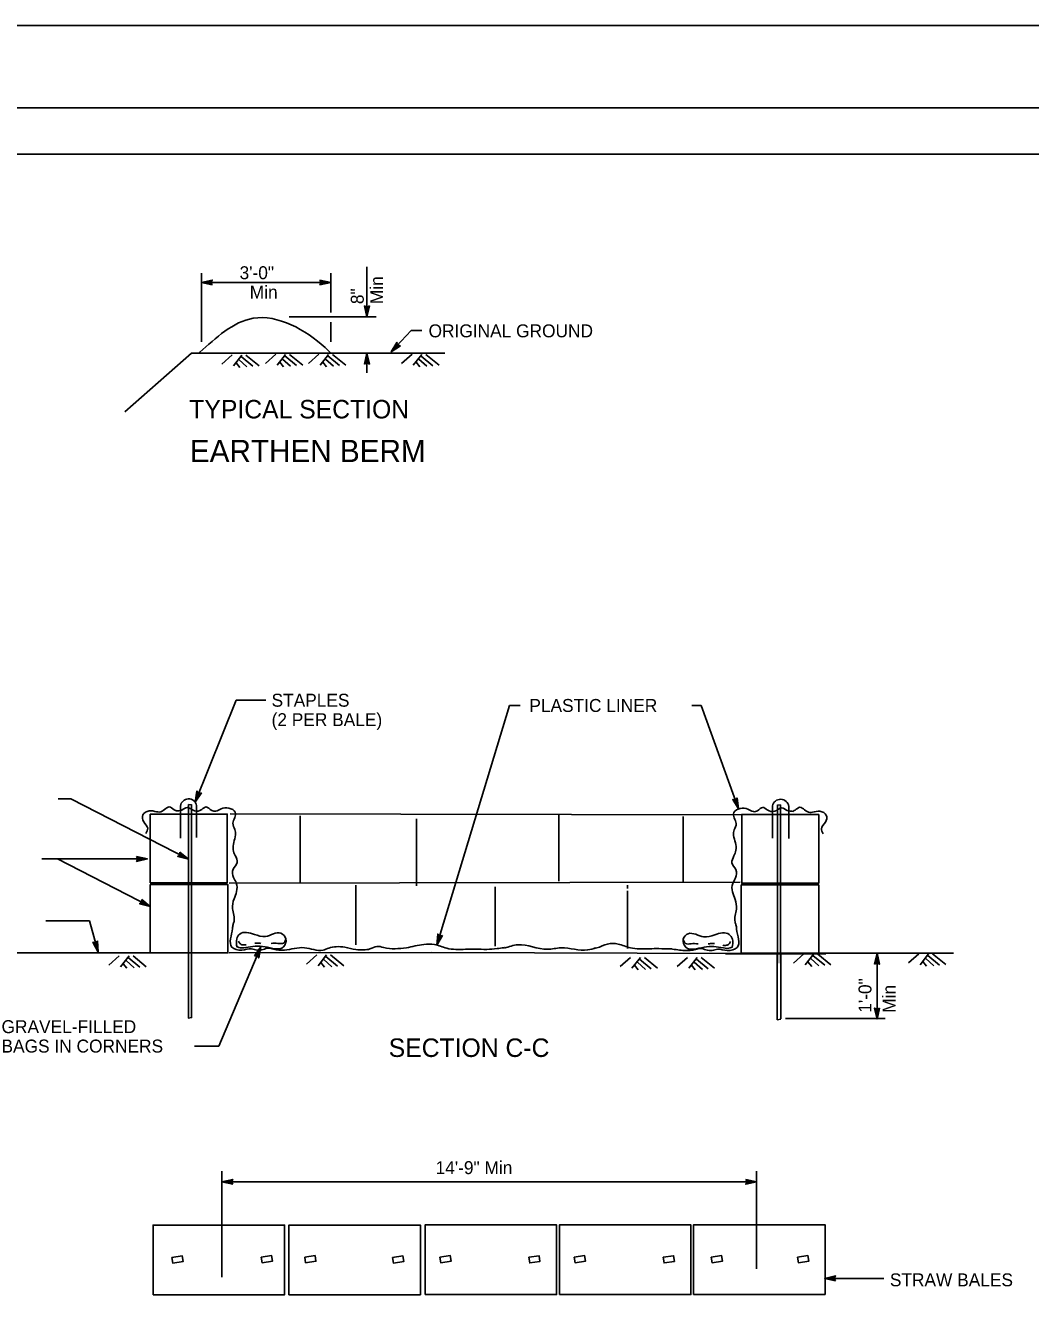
# Model space of a CAD drawing. Extents: x -894 to 866, y -476 to 714.
# Drawn here: x -129 to 414, y 27 to 714 of the extents above; entities that cross this region are included whole.
import ezdxf

# ---------------------------------------------------------------- set-up
doc = ezdxf.new("R2010")
doc.units = 0
for name, color, linetype in [('10 Sheet Format', 7, 'Continuous'), ('56 Stage 3 Anno', 7, 'Continuous'), ('57 Undefined', 7, 'Continuous'), ('59 Sndwall Anno', 7, 'Continuous'), ('60 Nongeo Data', 7, 'Continuous')]:
    doc.layers.add(name, color=color, linetype=linetype)

msp = doc.modelspace()

# ---------------------------------------------------------------- linework, layer by layer
at = {"layer": '10 Sheet Format'}
for p, q in [((-863.46, 668.96), (836.55, 668.96)), ((-813.45, 643.96), (811.55, 643.96))]:
    msp.add_line(p, q, dxfattribs=at)
for points in [[(-894.04, 713.56), (865.96, 713.56), (865.96, -476.44), (-894.04, -476.44)], [(-863.46, -431.04), (836.55, -431.04), (836.55, 668.96), (-863.46, 668.96)]]:
    msp.add_lwpolyline(points, close=True, dxfattribs=at)
at = {"layer": '56 Stage 3 Anno'}
for p, q in [((-34.02, 542.45), (-34.02, 579.5)), ((35.95, 558.31), (35.95, 579.5)), ((55.49, 555.97), (55.49, 583.06)), ((-34.02, 574.58), (35.95, 574.58)), ((-34.02, 574.58), (-34.02, 574.58)), ((-28.15, 575.88), (-28.15, 575.88)), ((-28.15, 573.27), (-28.15, 573.27)), ((30.08, 575.89), (30.08, 575.89)), ((30.08, 573.28), (30.08, 573.28)), ((35.95, 574.58), (35.95, 574.58)), ((54.19, 561.84), (54.19, 561.84)), ((56.8, 561.84), (56.8, 561.84)), ((13.37, 555.97), (60.41, 555.97)), ((35.95, 542.45), (35.95, 553.1)), ((55.49, 555.97), (55.49, 555.97)), ((68.58, 537.02), (79.46, 548.53)), ((85.13, 548.53), (79.46, 548.53)), ((55.49, 525.67), (55.49, 536.28)), ((55.49, 536.28), (55.49, 536.28)), ((68.58, 537.02), (68.58, 537.02)), ((71.66, 542.18), (71.66, 542.18)), ((73.56, 540.38), (73.56, 540.38)), ((54.18, 530.42), (54.18, 530.42)), ((56.79, 530.42), (56.79, 530.42)), ((-37.47, 293.58), (-15.24, 348.65)), ((-15.24, 348.65), (0.71, 348.65)), ((132.47, 345.82), (93.29, 216.25)), ((132.47, 345.82), (138.31, 345.82)), ((231.24, 345.82), (236.25, 345.82)), ((256.47, 289.88), (236.25, 345.82)), ((-104.7, 295.42), (-111.54, 295.42)), ((-41.03, 262.72), (-104.7, 295.42)), ((-36.48, 299.51), (-36.48, 299.51)), ((-34.06, 298.53), (-34.06, 298.53)), ((255.71, 295.84), (255.71, 295.84)), ((-37.47, 293.58), (-37.47, 293.58)), ((253.25, 294.95), (253.25, 294.95)), ((256.47, 289.88), (256.47, 289.88)), ((-63.27, 262.8), (-120.4, 262.8)), ((-61.7, 237.06), (-111.83, 262.8)), ((-69.14, 264.11), (-69.14, 264.11)), ((-69.14, 261.5), (-69.14, 261.5)), ((-63.27, 262.8), (-63.27, 262.8)), ((-46.84, 264.24), (-46.84, 264.24)), ((-45.65, 266.57), (-45.65, 266.57)), ((-41.03, 262.72), (-41.03, 262.72)), ((-66.31, 240.9), (-66.31, 240.9)), ((-67.51, 238.58), (-67.51, 238.58)), ((-61.7, 237.06), (-61.7, 237.06)), ((-94.62, 229.34), (-118.25, 229.34)), ((-89.93, 212.48), (-94.62, 229.34)), ((93.74, 222.24), (93.74, 222.24)), ((96.24, 221.49), (96.24, 221.49)), ((-92.75, 217.78), (-92.75, 217.78)), ((-90.24, 218.48), (-90.24, 218.48)), ((-1.91, 215.24), (-24.67, 161.64)), ((-1.91, 215.24), (-1.91, 215.24)), ((93.29, 216.25), (93.29, 216.25)), ((-89.93, 212.48), (-89.93, 212.48)), ((-5.41, 210.36), (-5.41, 210.36)), ((-3, 209.34), (-3, 209.34)), ((331.3, 176.52), (331.3, 211.79)), ((331.3, 211.79), (331.3, 211.79)), ((329.99, 205.93), (329.99, 205.93)), ((332.6, 205.93), (332.6, 205.93)), ((330, 182.15), (330, 182.15)), ((332.61, 182.15), (332.61, 182.15)), ((281.86, 176.52), (335.68, 176.52)), ((331.3, 176.28), (331.3, 176.28)), ((-24.67, 161.64), (-37.74, 161.64)), ((-22.93, 36.66), (-22.93, 94.03)), ((-17.07, 89.51), (-17.07, 89.51)), ((260.35, 89.52), (260.35, 89.52)), ((266.21, 41.1), (266.21, 94.03)), ((-22.93, 88.21), (266.21, 88.21)), ((-22.93, 88.21), (-22.93, 88.21)), ((-17.07, 86.9), (-17.07, 86.9)), ((260.35, 86.91), (260.35, 86.91)), ((266.21, 88.21), (266.21, 88.21)), ((303.03, 36.02), (335.01, 36.02)), ((303.03, 36.02), (303.03, 36.02)), ((308.89, 37.32), (308.89, 37.32)), ((308.89, 34.71), (308.89, 34.71))]:
    msp.add_line(p, q, dxfattribs=at)
for points in [[(-28.15, 573.27), (-34.02, 574.58), (-28.15, 575.88), (-28.36, 575.53), (-32.66, 574.58), (-28.36, 573.62), (-28.57, 573.96), (-31.32, 574.58), (-28.57, 575.19), (-28.78, 574.84), (-29.97, 574.58), (-28.77, 574.31), (-28.93, 574.58), (-28.15, 575.88), (-28.93, 574.58)], [(30.08, 575.89), (35.95, 574.58), (30.08, 573.28), (30.29, 573.62), (34.59, 574.58), (30.29, 575.54), (30.5, 575.19), (33.25, 574.58), (30.5, 573.97), (30.71, 574.32), (31.9, 574.58), (30.71, 574.85), (30.87, 574.58), (30.08, 573.28), (30.87, 574.58)], [(56.8, 561.84), (55.49, 555.97), (54.19, 561.84), (54.53, 561.63), (55.48, 557.33), (56.45, 561.63), (56.1, 561.42), (55.49, 558.67), (54.88, 561.42), (55.23, 561.21), (55.49, 560.02), (55.76, 561.22), (55.49, 561.06), (54.19, 561.84), (55.49, 561.06)], [(54.18, 530.42), (55.49, 536.28), (56.79, 530.42), (56.44, 530.63), (55.49, 534.92), (54.52, 530.63), (54.87, 530.83), (55.48, 533.58), (56.09, 530.83), (55.75, 531.04), (55.48, 532.23), (55.22, 531.04), (55.49, 531.2), (56.79, 530.42), (55.49, 531.2)], [(73.56, 540.38), (68.58, 537.02), (71.66, 542.18), (71.77, 541.79), (69.51, 538.01), (73.17, 540.47), (72.77, 540.56), (70.44, 538.98), (71.88, 541.4), (71.99, 541.01), (71.36, 539.96), (72.38, 540.65), (72.07, 540.71), (71.66, 542.18), (72.07, 540.71)], [(-34.06, 298.53), (-37.47, 293.58), (-36.48, 299.51), (-36.24, 299.18), (-36.96, 294.84), (-34.46, 298.47), (-34.86, 298.41), (-36.46, 296.09), (-35.99, 298.86), (-35.75, 298.54), (-35.95, 297.34), (-35.26, 298.34), (-35.57, 298.29), (-36.48, 299.51), (-35.57, 298.29)], [(255.71, 295.84), (256.47, 289.88), (253.25, 294.95), (253.65, 294.88), (256, 291.16), (255.45, 295.53), (255.2, 295.22), (255.55, 292.42), (254.05, 294.8), (254.44, 294.72), (255.09, 293.69), (254.94, 294.9), (254.74, 294.66), (253.25, 294.95), (254.74, 294.66)], [(-69.14, 264.11), (-63.27, 262.8), (-69.14, 261.5), (-68.93, 261.85), (-64.63, 262.8), (-68.93, 263.76), (-68.72, 263.42), (-65.97, 262.8), (-68.72, 262.19), (-68.51, 262.54), (-67.32, 262.8), (-68.52, 263.07), (-68.35, 262.8), (-69.14, 261.5), (-68.35, 262.8)], [(-45.65, 266.57), (-41.03, 262.72), (-46.84, 264.24), (-46.5, 264.46), (-42.24, 263.34), (-45.62, 266.16), (-45.6, 265.76), (-43.43, 263.96), (-46.15, 264.67), (-45.81, 264.88), (-44.63, 264.57), (-45.57, 265.36), (-45.55, 265.04), (-46.84, 264.24), (-45.55, 265.04)], [(-66.31, 240.9), (-61.7, 237.06), (-67.51, 238.58), (-67.16, 238.79), (-62.91, 237.67), (-66.29, 240.5), (-66.26, 240.09), (-64.1, 238.29), (-66.82, 239.01), (-66.48, 239.22), (-65.3, 238.91), (-66.24, 239.69), (-66.22, 239.38), (-67.51, 238.58), (-66.22, 239.38)], [(96.24, 221.49), (93.29, 216.25), (93.74, 222.24), (94.02, 221.94), (93.68, 217.55), (95.85, 221.39), (95.46, 221.29), (94.07, 218.84), (94.29, 221.64), (94.56, 221.34), (94.47, 220.13), (95.07, 221.19), (94.76, 221.12), (93.74, 222.24), (94.76, 221.12)], [(-90.24, 218.48), (-89.93, 212.48), (-92.75, 217.78), (-92.36, 217.67), (-90.3, 213.79), (-90.52, 218.19), (-90.8, 217.9), (-90.65, 215.08), (-91.97, 217.57), (-91.58, 217.46), (-91.01, 216.38), (-91.07, 217.6), (-91.29, 217.38), (-92.75, 217.78), (-91.29, 217.38)], [(-5.41, 210.36), (-1.91, 215.24), (-3, 209.34), (-3.24, 209.66), (-2.44, 213.99), (-5.01, 210.41), (-4.61, 210.47), (-2.97, 212.76), (-3.48, 209.99), (-3.72, 210.32), (-3.49, 211.52), (-4.21, 210.52), (-3.9, 210.56), (-3, 209.34), (-3.9, 210.56)], [(329.99, 205.93), (331.3, 211.79), (332.6, 205.93), (332.25, 206.14), (331.3, 210.43), (330.34, 206.13), (330.68, 206.34), (331.3, 209.09), (331.9, 206.34), (331.56, 206.55), (331.29, 207.74), (331.03, 206.55), (331.3, 206.71), (332.6, 205.93), (331.3, 206.71)], [(332.61, 182.15), (331.3, 176.28), (330, 182.15), (330.34, 181.94), (331.29, 177.64), (332.26, 181.94), (331.91, 181.73), (331.3, 178.98), (330.69, 181.73), (331.04, 181.52), (331.3, 180.33), (331.57, 181.53), (331.3, 181.37), (330, 182.15), (331.3, 181.37)], [(-17.07, 86.9), (-22.93, 88.21), (-17.07, 89.51), (-17.28, 89.17), (-21.57, 88.22), (-17.28, 87.25), (-17.48, 87.6), (-20.23, 88.21), (-17.49, 88.82), (-17.69, 88.47), (-18.88, 88.21), (-17.69, 87.94), (-17.85, 88.21), (-17.07, 89.51), (-17.85, 88.21)], [(260.35, 89.52), (266.21, 88.21), (260.35, 86.91), (260.56, 87.26), (264.85, 88.21), (260.56, 89.17), (260.76, 88.83), (263.51, 88.21), (260.77, 87.6), (260.98, 87.95), (262.16, 88.21), (260.97, 88.48), (261.13, 88.21), (260.35, 86.91), (261.13, 88.21)], [(308.89, 34.71), (303.03, 36.02), (308.89, 37.32), (308.68, 36.97), (304.39, 36.02), (308.69, 35.06), (308.48, 35.4), (305.73, 36.02), (308.48, 36.63), (308.27, 36.28), (307.08, 36.02), (308.27, 35.75), (308.11, 36.02), (308.89, 37.32), (308.11, 36.02)]]:
    msp.add_lwpolyline(points, close=True, dxfattribs=at)
at = {"layer": '59 Sndwall Anno'}
for p, q in [((-17.46, 535.37), (-23.08, 530.37)), ((-12.13, 535.33), (-16.77, 529.44)), ((-15.29, 531.13), (-13.26, 528.64)), ((-13.75, 532.82), (-9.42, 528.88)), ((-12.59, 534.45), (-6.24, 529.23)), ((-9.97, 535.31), (-2.87, 529.47)), ((6.16, 535.72), (0.54, 530.72)), ((11.48, 535.68), (6.85, 529.79)), ((8.33, 531.48), (10.36, 528.99)), ((9.87, 533.17), (14.2, 529.23)), ((11.03, 534.8), (17.37, 529.57)), ((13.65, 535.66), (20.74, 529.81)), ((29.43, 535.72), (23.81, 530.72)), ((34.75, 535.68), (30.12, 529.79)), ((31.6, 531.48), (33.63, 528.99)), ((33.14, 533.17), (37.47, 529.23)), ((34.3, 534.8), (40.64, 529.57)), ((36.92, 535.66), (44.02, 529.81)), ((79.85, 535.7), (74.24, 530.71)), ((85.18, 535.67), (80.55, 529.77)), ((82.03, 531.47), (84.06, 528.97)), ((83.56, 533.16), (87.9, 529.21)), ((84.72, 534.78), (91.07, 529.56)), ((87.34, 535.64), (94.44, 529.8)), ((-78.49, 210.43), (-84.11, 205.43)), ((-73.17, 210.39), (-77.8, 204.5)), ((-76.32, 206.19), (-74.29, 203.7)), ((-74.78, 207.88), (-70.45, 203.94)), ((-73.62, 209.51), (-67.28, 204.28)), ((-71, 210.37), (-63.91, 204.52)), ((28.36, 211.01), (22.74, 206.01)), ((33.68, 210.97), (29.05, 205.08)), ((30.53, 206.77), (32.56, 204.28)), ((32.07, 208.46), (36.4, 204.52)), ((33.23, 210.09), (39.57, 204.86)), ((35.84, 210.95), (42.94, 205.11)), ((198.02, 209.61), (192.4, 204.61)), ((203.34, 209.57), (198.71, 203.68)), ((201.73, 207.06), (206.06, 203.12)), ((202.89, 208.69), (209.23, 203.46)), ((205.5, 209.55), (212.6, 203.7)), ((228.8, 209.61), (223.18, 204.61)), ((234.12, 209.57), (229.49, 203.68)), ((232.5, 207.06), (236.84, 203.12)), ((233.66, 208.69), (240.01, 203.46)), ((236.28, 209.55), (243.38, 203.7)), ((291.78, 211.48), (286.16, 206.49)), ((297.11, 211.45), (292.48, 205.55)), ((293.95, 207.25), (295.98, 204.75)), ((295.49, 208.94), (299.82, 204.99)), ((296.65, 210.56), (303, 205.34)), ((299.27, 211.42), (306.37, 205.58)), ((353.9, 211.58), (348.28, 206.59)), ((359.22, 211.55), (354.59, 205.65)), ((356.07, 207.35), (358.1, 204.85)), ((357.61, 209.04), (361.94, 205.09)), ((358.77, 210.66), (365.11, 205.44)), ((361.39, 211.52), (368.48, 205.68)), ((200.19, 205.37), (202.22, 202.88)), ((230.97, 205.37), (233, 202.88))]:
    msp.add_line(p, q, dxfattribs=at)
at = {"layer": '60 Nongeo Data'}
for p, q in [((-39.48, 536.28), (-75.45, 504.65)), ((97.58, 536.28), (-39.48, 536.28)), ((-45.4, 291.56), (-45.4, 274.12)), ((-41.03, 292.26), (-41.03, 176.65)), ((-39.37, 292.14), (-41.03, 292.26)), ((-39.37, 292.02), (-39.37, 292.26)), ((-39.37, 292.02), (-39.37, 176.99)), ((-36.61, 274.37), (-36.61, 291.8)), ((274.74, 274.15), (274.74, 291.59)), ((275.51, 293.59), (275.51, 293.59)), ((277.5, 291.8), (277.5, 292.05)), ((277.5, 291.92), (279.16, 292.05)), ((277.5, 291.8), (277.5, 206.44)), ((279.16, 292.05), (279.16, 206.44)), ((283.53, 291.34), (283.53, 273.9)), ((-18.47, 287.21), (258.29, 286.67)), ((19.3, 286.22), (19.3, 250.08)), ((82.23, 284.45), (82.23, 248.3)), ((159.23, 286.91), (159.23, 250.76)), ((226.52, 285.73), (226.52, 249.88)), ((-19.1, 249.71), (257.37, 250.25)), ((49.45, 248.6), (49.45, 216.44)), ((124.81, 247.78), (124.81, 215.62)), ((196.38, 248.6), (196.38, 246.79)), ((196.38, 245.54), (196.38, 214.36)), ((-194.88, 212.01), (-61.7, 212.01)), ((-19.1, 211.99), (90.35, 212.26)), ((257.23, 211.77), (90.35, 212.19)), ((277.34, 212.13), (277.34, 175.86)), ((279.21, 212.13), (279.21, 176.39)), ((299.83, 211.79), (372.63, 211.79)), ((-39.28, 177.03), (-41.15, 176.65)), ((279.21, 176.21), (277.34, 175.83))]:
    msp.add_line(p, q, dxfattribs=at)
for points in [[(-61.7, 287.1), (-20.04, 287.1), (-20.04, 249.93), (-61.7, 249.93)], [(299.83, 286.88), (258.17, 286.88), (258.17, 249.72), (299.83, 249.72)], [(-61.7, 248.97), (-19.73, 248.97), (-19.73, 212.01), (-61.7, 212.01)], [(299.83, 248.75), (257.86, 248.75), (257.86, 211.79), (299.83, 211.79)], [(-60.15, 27.21), (10.95, 27.21), (10.95, 64.87), (-60.15, 64.87)], [(13.29, 27.21), (84.39, 27.21), (84.39, 64.87), (13.29, 64.87)], [(86.89, 27.28), (157.99, 27.28), (157.99, 64.95), (86.89, 64.95)], [(159.55, 27.28), (230.65, 27.28), (230.65, 64.95), (159.55, 64.95)], [(232.14, 27.38), (303.24, 27.38), (303.24, 65.05), (232.14, 65.05)], [(-49.97, 47.4), (-44.4, 48.21), (-43.95, 45.14), (-49.52, 44.32)], [(-1.68, 47.5), (3.89, 48.32), (4.34, 45.24), (-1.23, 44.43)], [(21.84, 47.5), (27.41, 48.32), (27.86, 45.24), (22.29, 44.43)], [(69.37, 47.4), (74.94, 48.21), (75.38, 45.14), (69.82, 44.32)], [(94.94, 47.58), (100.51, 48.39), (100.96, 45.31), (95.39, 44.5)], [(143.03, 47.47), (148.6, 48.28), (149.05, 45.21), (143.48, 44.4)], [(167.6, 47.58), (173.17, 48.39), (173.62, 45.31), (168.05, 44.5)], [(215.69, 47.47), (221.26, 48.28), (221.71, 45.21), (216.14, 44.4)], [(241.65, 47.58), (247.22, 48.39), (247.67, 45.31), (242.1, 44.5)], [(288.37, 47.58), (293.94, 48.39), (294.39, 45.31), (288.82, 44.5)]]:
    msp.add_lwpolyline(points, close=True, dxfattribs=at)
msp.add_lwpolyline([(249.44, 212.13), (249.44, 211.6), (303.59, 211.6)], dxfattribs=at)
for centre, start, end in [((-40.99, 290.84), 12.07155, 172.07218), ((279.12, 290.62), 7.92782, 167.92845)]:
    msp.add_arc(centre, 4.47, start, end, dxfattribs=at)
for points in [[(-35.39, 536.28), (-34.81, 536.81), (-6.05, 555.2), (32.79, 539.38), (35.95, 536.37)], [(-47.84, 288.94), (-48.86, 289.43), (-51.49, 290.98), (-53.97, 289.59), (-56.76, 288.2), (-58.3, 288.35), (-62.33, 288.81), (-65.73, 286.65), (-65.27, 282.94), (-63.1, 279.39), (-64.06, 276.55)], [(76.84, 214.71), (64.55, 214.93), (60.84, 215.55), (57.12, 214.16), (53.72, 213.69), (49.54, 213.85), (43.5, 215.08), (38.86, 215.39), (34.83, 214.62), (31.74, 213.54), (21.62, 214.81), (10.84, 213.54), (4.96, 214), (2.33, 214.62), (-0.62, 213.87), (-4.07, 213.55), (-6.89, 214.18), (-12.21, 213.55), (-17.53, 215.12), (-17.22, 225.15), (-16.91, 227.34), (-16.4, 228.99), (-17.17, 235.94), (-16.4, 241.19), (-15.01, 245.21), (-15.16, 249.84), (-16.71, 252.78), (-16.86, 257.26), (-14.7, 260.96), (-15.78, 264.67), (-16.86, 267.76), (-16.55, 271.78), (-15.62, 275.79), (-15.93, 278.73), (-17.02, 282.13), (-15.93, 285.22), (-15.78, 288.15), (-19.18, 290.31), (-23.36, 290.01), (-26.31, 288.61), (-28.47, 289.08), (-31.41, 290.93), (-33.83, 289.6), (-37.85, 288.82), (-41.72, 290.68), (-44.66, 289.29), (-47.91, 288.77)], [(219.8, 214.23), (227.29, 213.32), (233.17, 213.79), (235.8, 214.4), (238.75, 213.65), (242.2, 213.34), (245.02, 213.96), (250.34, 213.34), (255.67, 214.9), (255.35, 224.93), (255.04, 227.13), (254.53, 228.77), (255.3, 235.72), (254.53, 240.97), (253.14, 244.99), (253.29, 249.62), (254.84, 252.56), (255, 257.04), (252.83, 260.75), (253.91, 264.45), (255, 267.54), (254.69, 271.56), (253.76, 275.58), (254.07, 278.51), (255.15, 281.91), (254.07, 285), (253.91, 287.93), (257.32, 290.1), (261.5, 289.79), (264.44, 288.4), (266.6, 288.86), (269.54, 290.71), (271.96, 289.38), (275.98, 288.61), (279.85, 290.46), (282.79, 289.07), (286.05, 288.55)], [(285.97, 288.72), (286.99, 289.22), (289.62, 290.76), (292.1, 289.37), (294.89, 287.98), (296.44, 288.13), (300.46, 288.6), (303.87, 286.43), (303.4, 282.72), (301.23, 279.17), (302.19, 276.34)], [(-14.77, 215.14), (-14.96, 219.62), (-13.27, 222.24), (-5.42, 222.05), (0.57, 220.93), (8.99, 222.61), (11.61, 219.62), (10.3, 215.32), (0.39, 215.32), (-10.09, 214.95), (-13.83, 214.95), (-14.58, 215.32)], [(252.9, 214.92), (253.09, 219.4), (251.4, 222.02), (243.55, 221.83), (237.56, 220.71), (229.14, 222.39), (226.52, 219.4), (227.83, 215.11), (237.75, 215.11), (248.22, 214.73), (251.97, 214.73), (252.71, 215.11)], [(-13.96, 218.42), (-13.21, 217.11), (-11.71, 216.37), (-9.84, 216.37)], [(-5.23, 217.31), (-3.17, 217.31), (-1.86, 217.12)], [(3.63, 217.18), (7.37, 217.18), (10.37, 217.37), (11.49, 219.05)], [(129.85, 214.92), (129.56, 214.85), (125.85, 214.39), (120.28, 213.93), (114.09, 214.08), (103.56, 213.93), (98.61, 214.55), (91.96, 216.55), (86.23, 216.55), (76.79, 214.7)], [(179.45, 214.83), (174.82, 213.61), (160.41, 214.73), (153.12, 213.98), (137.03, 216.41), (129.83, 214.59)], [(220.33, 214.2), (219.58, 214.17), (213.39, 214.33), (202.87, 214.17), (197.91, 214.79), (191.26, 216.8), (185.53, 216.8), (179.81, 214.79), (178.21, 214.57)], [(234.5, 216.96), (230.76, 216.96), (227.77, 217.15), (226.64, 218.83)], [(243.36, 217.09), (241.3, 217.09), (239.99, 216.9)], [(252.09, 218.2), (251.34, 216.9), (249.84, 216.15), (247.97, 216.15)]]:
    msp.add_spline(points, degree=3, dxfattribs=at)

# ---------------------------------------------------------------- texts
at = {"layer": '57 Undefined'}
for s, height, p in [('3\'-0"', 7, (-13.41, 576.33)), ('Min', 7, (-7.91, 565.83)), ('ORIGINAL GROUND', 7, (88.79, 544.89)), ('TYPICAL SECTION', 10, (-40.61, 501.04)), ('EARTHEN BERM', 12, (-40.27, 477.45)), ('STAPLES', 7, (3.89, 345.15)), ('PLASTIC LINER', 7, (143.29, 342.32)), ('(2 PER BALE)', 7, (3.89, 334.65)), ('GRAVEL-FILLED', 7, (-142.14, 168.64)), ('BAGS IN CORNERS', 7, (-142.14, 158.14)), ('SECTION C-C', 10, (67.24, 155.76)), ('14\'-9" Min', 7, (92.59, 92.4)), ('STRAW BALES', 7, (338.25, 31.73))]:
    msp.add_text(s, height=height, dxfattribs=at).set_placement(p)
for s, p in [('Min', (64.24, 562.84)), ('8"', (53.74, 562.84)), ('1\'-0"', (328.3, 179.66)), ('Min', (341.3, 179.66))]:
    msp.add_text(s, height=7, rotation=90, dxfattribs=at).set_placement(p)

doc.saveas('drawing.dxf')
